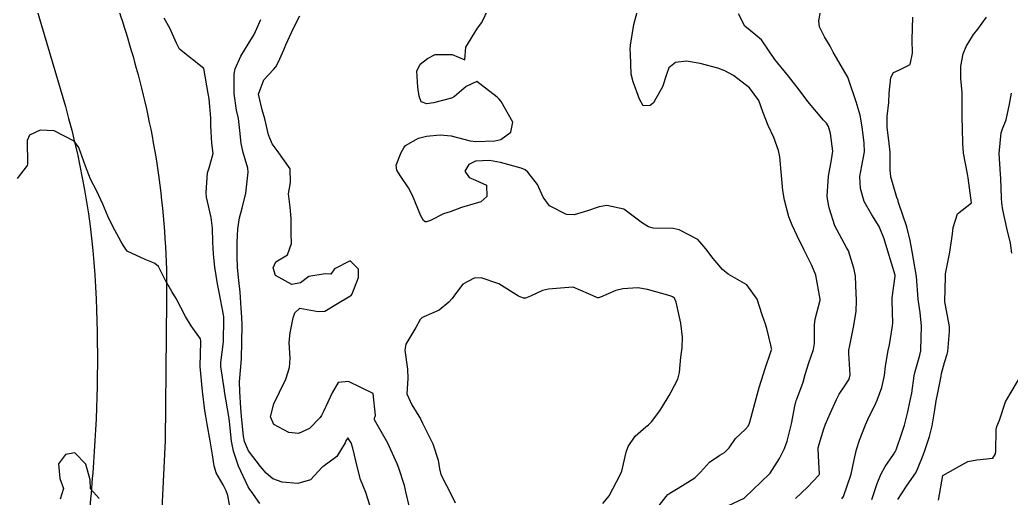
# Model space of a CAD drawing. Header units: metres. Extents: x 318500 to 325275, y 7408834 to 7428799.
# Drawn here: x 321908.3 to 321988.2, y 7416543.8 to 7416582.3 of the extents above; entities that cross this region are included whole.
import ezdxf

# ---------------------------------------------------------------- set-up
doc = ezdxf.new("R2010")
doc.units = ezdxf.units.M
doc.header["$MEASUREMENT"] = 0
for name, color, linetype in [('Curvas de Nivel 1m', 11, 'Continuous'), ('Curvas de Nivel 5m', 15, 'Continuous'), ('Vias Primárias', 230, 'Continuous')]:
    doc.layers.add(name, color=color, linetype=linetype)

msp = doc.modelspace()

# ---------------------------------------------------------------- linework, layer by layer
at = {"layer": 'Curvas de Nivel 1m', "flags": 128}
for points, elevation in [([(321974.568, 7416543.692), (321974.682, 7416543.875), (321975.318, 7416545.681), (321975.547, 7416546.848), (321975.732, 7416547.675), (321975.984, 7416548.429), (321976.452, 7416549.665), (321976.767, 7416550.332), (321977.217, 7416551.214), (321977.418, 7416551.654), (321977.774, 7416552.671), (321977.993, 7416553.648), (321978.084, 7416554.384), (321978.296, 7416555.645), (321978.388, 7416556.101), (321978.647, 7416557.642), (321978.658, 7416557.847), (321978.613, 7416559.643), (321978.627, 7416559.91), (321978.853, 7416561.641), (321978.848, 7416561.714), (321978.256, 7416563.647), (321977.959, 7416564.646), (321977.557, 7416565.654), (321976.984, 7416566.581), (321976.367, 7416567.669), (321976.055, 7416568.719), (321976.006, 7416569.675), (321976.172, 7416570.534), (321976.382, 7416571.67), (321976.359, 7416572.372), (321976.2, 7416573.673), (321976.029, 7416574.616), (321975.711, 7416575.681), (321975.126, 7416577.448), (321975.033, 7416577.691), (321974.882, 7416577.946), (321973.87, 7416579.709), (321973.621, 7416580.17), (321973.172, 7416580.937), (321972.764, 7416581.724), (321972.696, 7416582.216), (321972.982, 7416583.722)], 738), ([(321939.678, 7416543.142), (321939.436, 7416544.159), (321939.292, 7416544.767), (321938.847, 7416546.168), (321938.705, 7416546.529), (321937.946, 7416548.178), (321936.886, 7416550.07), (321936.878, 7416550.198), (321936.968, 7416550.403), (321936.78, 7416552.2), (321934.794, 7416553.162), (321933.963, 7416553.062), (321933.46, 7416552.24), (321932.765, 7416550.731), (321932.596, 7416550.418), (321932.487, 7416550.253), (321931.628, 7416549.38), (321930.74, 7416548.968), (321929.973, 7416549.05), (321928.751, 7416549.701), (321928.497, 7416550.304), (321928.771, 7416551.367), (321929.233, 7416552.293), (321929.726, 7416553.356), (321930.034, 7416554.288), (321930.069, 7416555.04), (321930.005, 7416556.288), (321930.068, 7416557.068), (321930.321, 7416558.285), (321930.468, 7416558.681), (321930.872, 7416559.058), (321932.331, 7416558.795), (321932.869, 7416558.836), (321933.765, 7416559.348), (321934.887, 7416560.028), (321935.008, 7416560.099), (321935.089, 7416560.218), (321935.577, 7416561.547), (321935.595, 7416562.213), (321934.927, 7416562.874), (321933.665, 7416562.239), (321933.361, 7416561.795), (321932.914, 7416561.829), (321931.576, 7416561.604), (321930.903, 7416561.12), (321930.224, 7416560.963), (321928.911, 7416561.701), (321928.72, 7416562.303), (321928.925, 7416562.79), (321929.869, 7416563.352), (321930.19, 7416564.287), (321930.161, 7416565.079), (321930.165, 7416566.288), (321930.07, 7416567.203), (321929.939, 7416568.291), (321930.111, 7416569.187), (321930.086, 7416570.289), (321929.042, 7416571.778), (321928.634, 7416572.306), (321928.335, 7416573.037), (321928.027, 7416574.316), (321927.812, 7416575.044), (321927.526, 7416576.324), (321927.962, 7416577.473), (321928.749, 7416578.306), (321928.918, 7416578.518), (321929.139, 7416578.919), (321929.559, 7416579.89), (321929.725, 7416580.294), (321930.183, 7416581.277), (321930.665, 7416582.285), (321930.854, 7416582.614)], 734), ([(321965.354, 7416543.129), (321966.679, 7416543.766), (321966.702, 7416543.777), (321966.728, 7416543.799), (321968.699, 7416545.677), (321968.779, 7416545.769), (321969.527, 7416546.948), (321969.936, 7416547.752), (321970.151, 7416548.337), (321970.491, 7416549.744), (321970.774, 7416551.169), (321970.883, 7416551.635), (321970.92, 7416551.739), (321971.435, 7416553.099), (321971.608, 7416553.732), (321971.884, 7416554.669), (321972.28, 7416555.726), (321972.355, 7416556.215), (321972.344, 7416557.725), (321972.414, 7416558.178), (321972.811, 7416559.721), (321972.816, 7416559.796), (321972.47, 7416561.725), (321972.146, 7416562.509), (321971.511, 7416563.734), (321970.957, 7416564.89), (321970.552, 7416565.746), (321970.293, 7416566.438), (321969.929, 7416567.756), (321969.811, 7416568.561), (321969.701, 7416569.76), (321969.551, 7416571.253), (321969.442, 7416571.764), (321969.066, 7416572.809), (321968.613, 7416573.777), (321968.189, 7416574.882), (321967.862, 7416575.789), (321967.115, 7416576.81), (321965.814, 7416577.813), (321965.136, 7416578.194), (321964.572, 7416578.395), (321963.144, 7416578.782), (321962.036, 7416578.977), (321961.145, 7416578.874), (321960.602, 7416578.421), (321960.429, 7416577.887), (321960.102, 7416576.903), (321959.545, 7416575.896), (321959.369, 7416575.626), (321959.095, 7416575.4), (321958.553, 7416575.367), (321958.25, 7416575.913), (321957.739, 7416577.303), (321957.564, 7416577.923), (321957.509, 7416579.57), (321957.499, 7416579.925), (321957.51, 7416580.272), (321957.784, 7416581.921), (321958.094, 7416583.019)], 736), ([(321970.815, 7416543.739), (321971.779, 7416544.639), (321972.699, 7416545.602), (321972.747, 7416545.719), (321972.714, 7416546.622), (321972.642, 7416547.721), (321972.649, 7416547.803), (321972.736, 7416548.115), (321973.118, 7416549.351), (321973.245, 7416549.713), (321973.628, 7416550.567), (321974.135, 7416551.7), (321974.342, 7416552.141), (321974.797, 7416552.811), (321975.143, 7416553.347), (321975.218, 7416553.684), (321975.118, 7416555.403), (321975.132, 7416555.686), (321975.206, 7416556.046), (321975.534, 7416557.68), (321975.725, 7416558.83), (321975.745, 7416559.677), (321975.686, 7416560.9), (321975.649, 7416561.679), (321975.537, 7416562.291), (321975.082, 7416563.688), (321974.944, 7416563.962), (321973.988, 7416565.705), (321973.541, 7416567.162), (321973.417, 7416567.714), (321973.38, 7416568.091), (321973.485, 7416569.713), (321973.736, 7416571.013), (321973.835, 7416571.708), (321973.642, 7416573.141), (321973.485, 7416573.714), (321973.327, 7416573.961), (321973.085, 7416574.227), (321971.814, 7416575.733), (321971.114, 7416576.656), (321970.265, 7416577.753), (321969.15, 7416579.109), (321968.702, 7416579.777), (321968.082, 7416580.699), (321967.176, 7416581.43), (321966.743, 7416581.804), (321966.226, 7416582.778)], 737), ([(321976.972, 7416543.657), (321977.398, 7416544.947), (321977.712, 7416545.65), (321978.06, 7416546.296), (321978.724, 7416547.268), (321978.87, 7416547.495), (321978.937, 7416547.637), (321979.4, 7416548.98), (321979.601, 7416549.627), (321979.868, 7416550.721), (321980.078, 7416551.621), (321980.194, 7416552.214), (321980.396, 7416553.616), (321980.464, 7416553.966), (321980.835, 7416555.278), (321980.906, 7416555.542), (321980.921, 7416555.609), (321980.927, 7416555.695), (321980.989, 7416557.608), (321980.877, 7416558.71), (321980.726, 7416559.612), (321980.714, 7416559.792), (321980.572, 7416561.615), (321980.341, 7416563.026), (321980.217, 7416563.621), (321980.053, 7416564.524), (321979.801, 7416565.628), (321979.144, 7416567.492), (321979.109, 7416567.638), (321979.095, 7416567.733), (321979.003, 7416567.981), (321978.495, 7416569.645), (321978.45, 7416570.224), (321978.448, 7416571.646), (321978.373, 7416572.335), (321978.2, 7416573.649), (321978.222, 7416574.516), (321978.358, 7416575.647), (321978.378, 7416576.38), (321978.499, 7416577.646), (321978.711, 7416578.07), (321979.139, 7416578.253), (321980.075, 7416578.698), (321980.255, 7416579.624), (321980.239, 7416580.692), (321980.267, 7416581.624), (321980.288, 7416582.529)], 739), ([(321927.647, 7416543.334), (321926.924, 7416544.326), (321926.816, 7416544.462), (321926.683, 7416544.659), (321925.91, 7416546.338), (321925.519, 7416547.541), (321925.344, 7416548.344), (321925.179, 7416549.92), (321925.136, 7416550.346), (321924.792, 7416552.337), (321924.781, 7416552.424), (321924.492, 7416554.355), (321924.495, 7416554.675), (321924.692, 7416556.352), (321924.74, 7416558.243), (321924.73, 7416558.361), (321924.692, 7416558.532), (321924.35, 7416560.365), (321924.234, 7416561.032), (321924.007, 7416562.369), (321923.888, 7416563.412), (321923.854, 7416564.371), (321923.822, 7416565.507), (321923.706, 7416566.373), (321923.348, 7416568.023), (321923.302, 7416568.377), (321923.415, 7416569.977), (321923.553, 7416570.375), (321923.871, 7416571.538), (321923.76, 7416572.373), (321923.68, 7416573.764), (321923.684, 7416574.374), (321923.537, 7416575.934), (321923.466, 7416576.376), (321923.13, 7416578.38), (321921.153, 7416579.931), (321920.923, 7416580.414), (321920.374, 7416581.624), (321919.918, 7416582.429)], 732), ([(321936.657, 7416542.667), (321936.17, 7416544.198), (321935.752, 7416545.266), (321935.511, 7416546.208), (321935.144, 7416547.794), (321935.008, 7416548.216), (321934.736, 7416548.602), (321934.574, 7416548.381), (321934.511, 7416548.223), (321933.833, 7416547.113), (321932.701, 7416546.285), (321932.679, 7416546.271), (321932.666, 7416546.25), (321931.727, 7416545.222), (321930.687, 7416544.931), (321929.44, 7416545.041), (321928.69, 7416545.31), (321928.153, 7416545.766), (321927.681, 7416546.315), (321926.719, 7416547.581), (321926.389, 7416548.333), (321926.311, 7416548.76), (321926.165, 7416550.336), (321926.103, 7416551.001), (321926.015, 7416552.338), (321925.996, 7416553.134), (321926.093, 7416554.337), (321926.152, 7416555.005), (321926.194, 7416556.336), (321926.203, 7416557.686), (321926.183, 7416558.34), (321926.14, 7416559.072), (321926.062, 7416560.342), (321925.952, 7416561.297), (321925.825, 7416562.346), (321925.803, 7416563.221), (321925.807, 7416564.347), (321925.85, 7416565.453), (321925.992, 7416566.345), (321926.198, 7416567.126), (321926.499, 7416568.338), (321926.704, 7416570.022), (321926.673, 7416570.335), (321926.304, 7416571.606), (321926.122, 7416572.344), (321926.023, 7416573.389), (321925.91, 7416574.348), (321925.764, 7416575.027), (321925.555, 7416576.353), (321925.559, 7416577.917), (321925.648, 7416578.352), (321926.113, 7416579.378), (321926.699, 7416580.337), (321927.168, 7416581.131), (321927.717, 7416582.322)], 733), ([(321988.274, 7416563.51), (321988.156, 7416564.308), (321987.872, 7416565.516), (321987.532, 7416566.982), (321987.46, 7416567.523), (321987.44, 7416567.959), (321987.378, 7416569.525), (321987.351, 7416569.851), (321987.238, 7416571.527), (321987.404, 7416573.197), (321987.514, 7416573.523), (321987.802, 7416574.235), (321988.085, 7416575.515), (321988.228, 7416576.398)], 741), ([(321925.338, 7416542.343), (321925.065, 7416543.955), (321924.925, 7416544.348), (321924.685, 7416544.82), (321924.126, 7416545.79), (321923.961, 7416546.361), (321923.825, 7416547.252), (321923.62, 7416548.367), (321923.4, 7416549.72), (321923.293, 7416550.372), (321923.207, 7416550.815), (321922.999, 7416552.377), (321922.831, 7416554.359), (321922.828, 7416554.38), (321922.876, 7416556.343), (321922.876, 7416556.379), (321922.876, 7416556.416), (321922.842, 7416556.583), (321922.105, 7416557.644), (321921.655, 7416558.398), (321920.882, 7416559.85), (321920.537, 7416560.415), (321920.03, 7416561.296), (321919.464, 7416562.432), (321919.157, 7416562.671), (321918.923, 7416562.772), (321918.39, 7416562.981), (321916.932, 7416563.668), (321916.614, 7416564.142), (321916.439, 7416564.468), (321915.785, 7416565.65), (321915.388, 7416566.484), (321914.985, 7416567.459), (321914.489, 7416568.498), (321913.978, 7416569.474), (321913.589, 7416570.511), (321913.043, 7416572.021), (321912.677, 7416572.524), (321911.058, 7416573.35), (321909.916, 7416573.415), (321909.054, 7416573.012), (321908.885, 7416572.572), (321908.916, 7416570.677), (321908.881, 7416570.572), (321908.082, 7416569.506)], 731), ([(321955.296, 7416543.325), (321955.791, 7416543.943), (321956.697, 7416545.646), (321956.809, 7416545.928), (321957.176, 7416547.47), (321957.331, 7416547.921), (321957.892, 7416548.763), (321958.754, 7416549.498), (321958.983, 7416549.672), (321959.2, 7416549.896), (321959.873, 7416550.785), (321960.554, 7416551.882), (321960.631, 7416552.032), (321960.787, 7416552.322), (321961.327, 7416553.347), (321961.481, 7416553.87), (321961.581, 7416555.116), (321961.672, 7416555.868), (321961.699, 7416556.718), (321961.574, 7416557.869), (321961.201, 7416559.56), (321961.053, 7416559.878), (321960.892, 7416559.985), (321960.723, 7416560.051), (321958.9, 7416560.58), (321958.114, 7416560.7), (321956.9, 7416560.627), (321956.338, 7416560.499), (321955.113, 7416559.957), (321954.952, 7416559.896), (321954.889, 7416559.901), (321954.75, 7416559.961), (321952.901, 7416560.745), (321952.196, 7416560.695), (321950.899, 7416560.6), (321950.428, 7416560.486), (321949.453, 7416560.032), (321949.063, 7416559.861), (321948.887, 7416559.861), (321948.476, 7416560.044), (321946.905, 7416561.034), (321945.484, 7416561.508), (321944.911, 7416561.493), (321944.001, 7416561.006), (321943.328, 7416560.113), (321943.148, 7416559.854), (321942.881, 7416559.539), (321942.095, 7416558.905), (321940.863, 7416558.373), (321940.707, 7416558.297), (321940.568, 7416558.144), (321940.223, 7416557.518), (321939.409, 7416556.161), (321939.32, 7416555.675), (321939.542, 7416554.159), (321939.558, 7416553.399), (321939.488, 7416552.159), (321939.897, 7416551.279), (321940.577, 7416550.143), (321940.755, 7416549.808), (321941.59, 7416548.131), (321942.022, 7416546.809), (321942.132, 7416546.119), (321942.234, 7416545.656), (321942.687, 7416544.774), (321943.038, 7416544.106), (321943.389, 7416543.383)], 734), ([(321982.342, 7416543.585), (321982.7, 7416545.58), (321983.986, 7416546.292), (321984.717, 7416546.708), (321985.431, 7416546.837), (321986.722, 7416546.988), (321986.934, 7416547.32), (321986.977, 7416547.526), (321987.003, 7416549.28), (321987.061, 7416549.525), (321987.27, 7416550.027), (321987.755, 7416551.515), (321988.14, 7416552.159), (321988.807, 7416553.302)], 741)]:
    msp.add_lwpolyline(points, dxfattribs=dict(at, elevation=elevation))
at = {"layer": 'Curvas de Nivel 5m', "flags": 128}
for points, elevation in [([(321959.642, 7416542.914), (321960.398, 7416543.883), (321960.522, 7416544.041), (321960.683, 7416544.165), (321961.37, 7416544.552), (321962.696, 7416545.401), (321963.154, 7416545.843), (321963.88, 7416546.665), (321964.721, 7416547.22), (321965.1, 7416547.441), (321965.475, 7416547.813), (321965.975, 7416548.574), (321966.752, 7416549.288), (321967, 7416549.553), (321967.122, 7416549.795), (321967.253, 7416550.281), (321967.637, 7416551.787), (321967.903, 7416552.674), (321968.246, 7416553.778), (321968.381, 7416554.212), (321968.837, 7416555.546), (321968.89, 7416555.719), (321968.901, 7416555.769), (321968.899, 7416555.828), (321968.843, 7416556.08), (321968.505, 7416557.424), (321968.391, 7416557.777), (321968.125, 7416558.528), (321967.736, 7416559.787), (321966.907, 7416560.935), (321965.397, 7416561.815), (321964.924, 7416562.184), (321964.171, 7416563.07), (321963.597, 7416563.84), (321962.951, 7416564.596), (321961.445, 7416565.391), (321960.964, 7416565.472), (321959.347, 7416565.514), (321958.966, 7416565.617), (321958.485, 7416565.907), (321956.987, 7416567.036), (321955.602, 7416567.339), (321954.989, 7416567.233), (321954.052, 7416566.901), (321952.979, 7416566.575), (321952.347, 7416566.622), (321950.99, 7416567.317), (321950.473, 7416568.018), (321950.019, 7416569.034), (321949.252, 7416570.037), (321949.022, 7416570.205), (321948.71, 7416570.358), (321947.031, 7416570.807), (321946.144, 7416570.963), (321945.032, 7416570.913), (321944.495, 7416570.631), (321944.168, 7416570.103), (321944.515, 7416569.597), (321945.013, 7416569.373), (321945.9, 7416568.967), (321945.931, 7416568.076), (321945.455, 7416567.621), (321944.991, 7416567.511), (321943.902, 7416567.191), (321942.981, 7416566.826), (321942.444, 7416566.659), (321941.405, 7416566.136), (321941.081, 7416566.026), (321940.968, 7416566.023), (321940.827, 7416566.142), (321940.623, 7416566.498), (321939.94, 7416568.156), (321939.609, 7416568.764), (321939.015, 7416569.68), (321938.817, 7416569.972), (321938.69, 7416570.175), (321938.622, 7416570.58), (321939.042, 7416571.605), (321939.231, 7416571.983), (321939.385, 7416572.165), (321940.439, 7416572.769), (321941.062, 7416572.916), (321942.169, 7416573.023), (321943.062, 7416572.949), (321944.594, 7416572.559), (321945.056, 7416572.488), (321946.585, 7416572.539), (321947.059, 7416572.655), (321947.883, 7416573.236), (321948.024, 7416574.051), (321947.097, 7416575.717), (321946.931, 7416575.895), (321946.764, 7416576.065), (321945.119, 7416577.343), (321944.278, 7416576.937), (321943.332, 7416576.117), (321943.099, 7416575.997), (321941.623, 7416575.606), (321941.094, 7416575.536), (321940.634, 7416575.685), (321940.486, 7416576.149), (321940.378, 7416576.884), (321940.286, 7416578.153), (321940.551, 7416578.736), (321941.146, 7416579.19), (321941.775, 7416579.51), (321943.151, 7416579.502), (321944.17, 7416579.08), (321944.248, 7416580.104), (321945.175, 7416581.63), (321945.525, 7416582.085), (321946.068, 7416583.205)], 735), ([(321979.062, 7416543.634), (321979.776, 7416544.709), (321980.397, 7416545.615), (321980.511, 7416545.804), (321980.709, 7416546.232), (321981.114, 7416547.215), (321981.253, 7416547.602), (321981.615, 7416548.729), (321981.835, 7416549.594), (321982.067, 7416550.885), (321982.175, 7416551.589), (321982.258, 7416552.118), (321982.559, 7416553.584), (321982.602, 7416553.794), (321982.826, 7416554.68), (321983.048, 7416555.367), (321983.098, 7416555.577), (321983.243, 7416557.189), (321983.227, 7416557.576), (321982.888, 7416559.451), (321982.87, 7416559.58), (321982.869, 7416559.602), (321982.904, 7416561.58), (321982.923, 7416561.841), (321983.207, 7416563.308), (321983.258, 7416563.577), (321983.489, 7416565.048), (321983.546, 7416565.574), (321983.881, 7416566.676), (321985, 7416567.56), (321984.753, 7416569.563), (321984.693, 7416569.895), (321984.363, 7416571.567), (321984.306, 7416572.323), (321984.278, 7416573.568), (321984.265, 7416574.392), (321984.271, 7416575.568), (321984.248, 7416576.434), (321984.156, 7416577.57), (321984.142, 7416578.573), (321984.351, 7416579.568), (321984.587, 7416580.145), (321985.176, 7416581.123), (321985.52, 7416581.555), (321986.225, 7416582.514)], 740), ([(321914.669, 7416543.729), (321913.974, 7416544.497), (321913.961, 7416545.224), (321913.603, 7416546.501), (321912.714, 7416547.413), (321911.961, 7416547.272), (321911.391, 7416546.53), (321911.501, 7416545.341), (321911.817, 7416544.523), (321911.53, 7416543.665)], 730)]:
    msp.add_lwpolyline(points, dxfattribs=dict(at, elevation=elevation))
at = {"layer": 'Vias Primárias'}
for points in [[(321908.505, 7416586.909, -0.00525), (321911.954, 7416575.309, -0.059751), (321914.444, 7416559.796, -0.029973), (321914.162, 7416545.771, -0.001734), (321913.614, 7416539.228, 0.022253), (321913.275, 7416531.263, -0.021001), (321912.704, 7416516.991), (321912.392, 7416504.417), (321912.393, 7416500), (321911.745, 7416485.624), (321911.057, 7416458.745), (321910.068, 7416443.816), (321908.606, 7416427.337), (321906.412, 7416413.701), (321904.001, 7416400.846)], [(321915.301, 7416585.86, -0.019949), (321917.673, 7416578.419, -0.032817), (321919.489, 7416569.598, -0.037178), (321920.116, 7416559.694), (321919.99, 7416548.404), (321919.548, 7416539.06), (321918.247, 7416515.746), (321917.994, 7416500), (321917.043, 7416464.396), (321916.115, 7416449.234), (321914.64, 7416435.665), (321913.425, 7416424.59), (321911.94, 7416415.682), (321909.15, 7416407.22)]]:
    msp.add_lwpolyline(points, format="xyb", dxfattribs=at)

doc.saveas('drawing.dxf')
